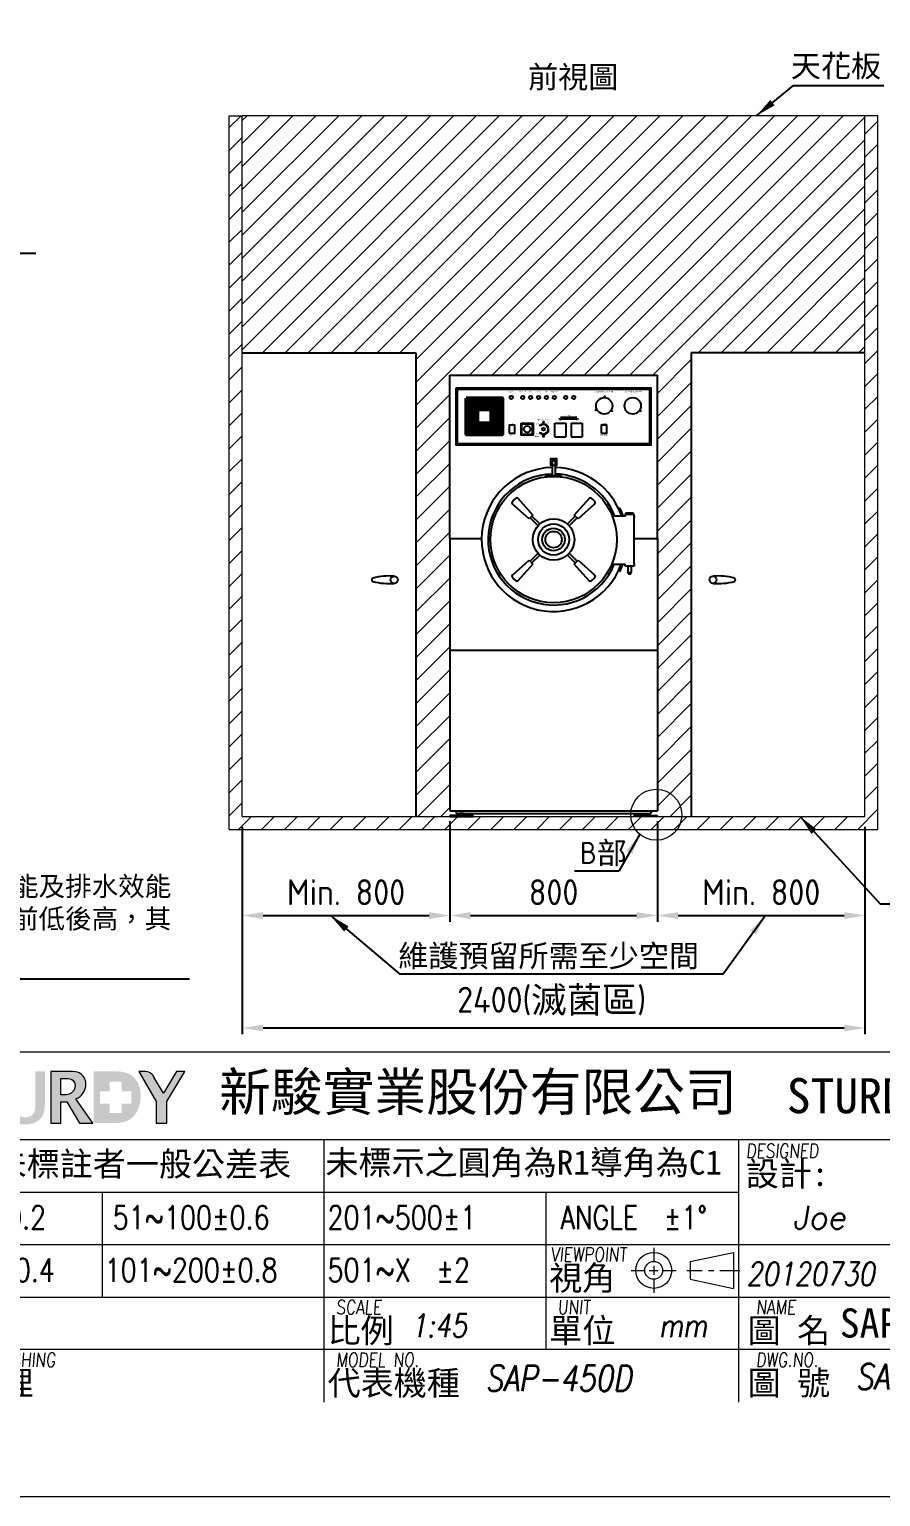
# Model space of a CAD drawing. Header units: millimetres. Extents: x -208658 to -195473, y -11038 to -1768.
# Drawn here: x -201135 to -197853, y -11038 to -5384 of the extents above; entities that cross this region are included whole.
import ezdxf

# ---------------------------------------------------------------- set-up
doc = ezdxf.new("R2010")
doc.units = ezdxf.units.MM
doc.header["$MEASUREMENT"] = 0
doc.linetypes.add('HIDDEN', pattern=[9.525, 6.35, -3.175])
doc.layers.get('0').update_dxf_attribs({"lineweight": 25})
for name, color, linetype, lineweight in [('D', 3, 'Continuous', 13), ('F', 7, 'Continuous', 15), ('H', 2, 'HIDDEN', 15), ('S', 4, 'Continuous', 15), ('T', 4, 'Continuous', 15)]:
    doc.layers.add(name, color=color, linetype=linetype, lineweight=lineweight)
doc.styles.get("Standard").update_dxf_attribs({"font": 'KAIU.TTF'})
doc.styles.add('STU25', font='isocp2.shx')
doc.styles.add('Text', font='romans.shx', dxfattribs={"width": 0.8, "oblique": 10})
doc.dimstyles.new('STU25', dxfattribs={"dimscale": 40, "dimtxt": 2.5, "dimasz": 2, "dimexe": 0.6, "dimexo": 1, "dimgap": 1, "dimtad": 1, "dimdsep": 46, "dimtxsty": 'STU25', "dimcen": 2, "dimazin": 2, "dimtfac": 1, "dimtmove": 0, "dimatfit": 3, "dimfxl": 0, "dimtolj": 1, "dimtzin": 0, "dimarcsym": 0})
doc.dimstyles.new('STU25$7', dxfattribs={"dimscale": 40, "dimtxt": 2.5, "dimasz": 2, "dimexe": 1.25, "dimexo": 0.625, "dimgap": 1, "dimtad": 0, "dimdec": 4, "dimdsep": 46, "dimtxsty": 'STU25', "dimcen": 2.5, "dimazin": 2, "dimtfac": 1, "dimtdec": 4, "dimtmove": 0, "dimatfit": 3, "dimfxl": 0, "dimtolj": 1, "dimtzin": 0, "dimarcsym": 0})

# ---------------------------------------------------------------- blocks, each defined once
blk = doc.blocks.new('*D7')
at = {"layer": 'D', "color": 0, "lineweight": -2}
for p, q in [((-198714.1, -8435.8), (-198714.1, -8823)), ((-197914.1, -8456.8), (-197914.1, -8823)), ((-198634.1, -8799), (-197994.1, -8799))]:
    blk.add_line(p, q, dxfattribs=at)
at = {"layer": 'D', "color": 0}
for points in [[(-198634.1, -8785.6), (-198634.1, -8812.3), (-198714.1, -8799)], [(-197994.1, -8812.3), (-197994.1, -8785.6), (-197914.1, -8799)]]:
    blk.add_solid(points, dxfattribs=at)
at = {"layer": 'Defpoints', "color": 0}
for p in [(-198714.1, -8395.8), (-197914.1, -8416.8), (-197914.1, -8799)]:
    blk.add_point(p, dxfattribs=at)
at = {"layer": 'D', "color": 0, "insert": (-198314.1, -8709), "char_height": 100, "attachment_point": 5, "style": 'STU25'}
blk.add_mtext('\\A1;Min. 800', dxfattribs=at)
blk = doc.blocks.new('*D5')
at = {"layer": 'D', "color": 0, "lineweight": -2}
for p, q in [((-200314.1, -8456.8), (-200314.1, -9256.1)), ((-197914.1, -8456.8), (-197914.1, -9256.1)), ((-200234.1, -9232.1), (-197994.1, -9232.1))]:
    blk.add_line(p, q, dxfattribs=at)
at = {"layer": 'D', "color": 0}
for points in [[(-200234.1, -9218.7), (-200234.1, -9245.4), (-200314.1, -9232.1)], [(-197994.1, -9245.4), (-197994.1, -9218.7), (-197914.1, -9232.1)]]:
    blk.add_solid(points, dxfattribs=at)
at = {"layer": 'Defpoints', "color": 0}
for p in [(-200314.1, -8416.8), (-197914.1, -8416.8), (-197914.1, -9232.1)]:
    blk.add_point(p, dxfattribs=at)
at = {"layer": 'D', "color": 0, "insert": (-199121.7, -9129.1), "char_height": 100, "attachment_point": 5, "style": 'STU25'}
blk.add_mtext('\\A1;2400({\\f標楷體|b0|i0|c136|p65;滅菌區})', dxfattribs=at)
blk = doc.blocks.new('*D6')
at = {"layer": 'D', "color": 0, "lineweight": -2}
for p, q in [((-200314.1, -8456.8), (-200314.1, -8823)), ((-199514.1, -8435.8), (-199514.1, -8823)), ((-200234.1, -8799), (-199594.1, -8799))]:
    blk.add_line(p, q, dxfattribs=at)
at = {"layer": 'D', "color": 0}
for points in [[(-200234.1, -8785.6), (-200234.1, -8812.3), (-200314.1, -8799)], [(-199594.1, -8812.3), (-199594.1, -8785.6), (-199514.1, -8799)]]:
    blk.add_solid(points, dxfattribs=at)
at = {"layer": 'Defpoints', "color": 0}
for p in [(-200314.1, -8416.8), (-199514.1, -8395.8), (-199514.1, -8799)]:
    blk.add_point(p, dxfattribs=at)
at = {"layer": 'D', "color": 0, "insert": (-199914.1, -8709), "char_height": 100, "attachment_point": 5, "style": 'STU25'}
blk.add_mtext('\\A1;Min. 800', dxfattribs=at)
blk = doc.blocks.new('*D19')
at = {"layer": 'D', "color": 0, "lineweight": -2}
for p, q in [((-199514.1, -8435.8), (-199514.1, -8823)), ((-198714.1, -8435.8), (-198714.1, -8823)), ((-199434.1, -8799), (-198794.1, -8799))]:
    blk.add_line(p, q, dxfattribs=at)
at = {"layer": 'D', "color": 0}
for points in [[(-199434.1, -8785.6), (-199434.1, -8812.3), (-199514.1, -8799)], [(-198794.1, -8812.3), (-198794.1, -8785.6), (-198714.1, -8799)]]:
    blk.add_solid(points, dxfattribs=at)
at = {"layer": 'Defpoints', "color": 0}
for p in [(-199514.1, -8395.8), (-198714.1, -8395.8), (-198714.1, -8799)]:
    blk.add_point(p, dxfattribs=at)
at = {"layer": 'D', "color": 0, "insert": (-199114.1, -8709), "char_height": 100, "attachment_point": 5, "style": 'STU25'}
blk.add_mtext('\\A1;800', dxfattribs=at)
blk = doc.blocks.new('新駿LOGO')
at = {"layer": 'F'}
h = blk.add_hatch(color=256, dxfattribs=at)
edge = h.paths.add_edge_path()
edge.add_spline(control_points=[(-529.05, -442.14), (-529.05, -442.31), (-529.02, -442.45), (-528.95, -442.56), (-528.89, -442.68), (-528.8, -442.78), (-528.69, -442.85), (-528.57, -442.93), (-528.44, -442.98), (-528.29, -443.01), (-528.15, -443.05), (-527.99, -443.07), (-527.81, -443.07), (-527.62, -443.07), (-527.47, -443.05), (-527.33, -443.01), (-527.2, -442.97), (-527.09, -442.92), (-527.01, -442.86), (-526.93, -442.8), (-526.87, -442.73), (-526.83, -442.65), (-526.8, -442.57), (-526.78, -442.49), (-526.78, -442.41), (-526.78, -442.25), (-526.82, -442.13), (-526.91, -442.05), (-526.99, -441.97), (-527.08, -441.91), (-527.18, -441.88), (-527.36, -441.83), (-527.56, -441.77), (-527.79, -441.72), (-528.02, -441.67), (-528.3, -441.61), (-528.64, -441.53), (-528.85, -441.48), (-529.02, -441.41), (-529.16, -441.34), (-529.3, -441.26), (-529.41, -441.17), (-529.5, -441.07), (-529.58, -440.98), (-529.64, -440.87), (-529.67, -440.77), (-529.7, -440.66), (-529.72, -440.55), (-529.72, -440.43), (-529.72, -440.22), (-529.67, -440.03), (-529.57, -439.87), (-529.46, -439.71), (-529.33, -439.58), (-529.16, -439.47), (-528.99, -439.37), (-528.85, -439.31), (-528.64, -439.26), (-528.43, -439.21), (-528.13, -439.2), (-527.91, -439.2), (-527.66, -439.2), (-526.73, -439.2), (-526.73, -439.2), (-526.73, -439.2), (-526.73, -439.81), (-526.73, -439.81), (-526.73, -439.81), (-528.14, -439.8), (-528.28, -439.83), (-528.39, -439.85), (-528.48, -439.86), (-528.56, -439.9), (-528.65, -439.94), (-528.72, -440), (-528.78, -440.07), (-528.84, -440.14), (-528.87, -440.23), (-528.87, -440.34), (-528.87, -440.5), (-528.81, -440.62), (-528.7, -440.7), (-528.6, -440.79), (-528.46, -440.85), (-528.28, -440.9), (-528.27, -440.9), (-528.19, -440.92), (-528.07, -440.95), (-527.94, -440.98), (-527.8, -441.01), (-527.65, -441.05), (-527.49, -441.09), (-527.34, -441.12), (-527.19, -441.16), (-527.04, -441.19), (-526.94, -441.21), (-526.87, -441.23), (-526.71, -441.27), (-526.58, -441.34), (-526.46, -441.41), (-526.34, -441.49), (-526.24, -441.58), (-526.16, -441.67), (-526.08, -441.77), (-526.02, -441.88), (-525.98, -441.99), (-525.94, -442.1), (-525.92, -442.22), (-525.92, -442.33), (-525.92, -442.57), (-525.98, -442.78), (-526.09, -442.95), (-526.2, -443.12), (-526.35, -443.26), (-526.53, -443.37), (-526.71, -443.48), (-526.92, -443.55), (-527.15, -443.61), (-527.39, -443.66), (-527.62, -443.68), (-527.87, -443.68), (-528.14, -443.68), (-528.41, -443.65), (-528.65, -443.59), (-528.9, -443.53), (-529.11, -443.44), (-529.3, -443.31), (-529.48, -443.19), (-529.63, -443.03), (-529.74, -442.83), (-529.84, -442.64), (-529.9, -442.41), (-529.91, -442.14), (-529.91, -442.14), (-529.05, -442.14), (-529.05, -442.14)], knot_values=[0, 0, 0, 0, 1, 1, 1, 2, 2, 2, 3, 3, 3, 4, 4, 4, 5, 5, 5, 6, 6, 6, 7, 7, 7, 8, 8, 8, 9, 9, 9, 10, 10, 10, 11, 11, 11, 12, 12, 12, 13, 13, 13, 14, 14, 14, 15, 15, 15, 16, 16, 16, 17, 17, 17, 18, 18, 18, 19, 19, 19, 20, 20, 20, 21, 21, 21, 22, 22, 22, 23, 23, 23, 24, 24, 24, 25, 25, 25, 26, 26, 26, 27, 27, 27, 28, 28, 28, 29, 29, 29, 30, 30, 30, 31, 31, 31, 32, 32, 32, 33, 33, 33, 34, 34, 34, 35, 35, 35, 36, 36, 36, 37, 37, 37, 38, 38, 38, 39, 39, 39, 40, 40, 40, 41, 41, 41, 42, 42, 42, 43, 43, 43, 44, 44, 44, 45, 45, 45, 45], degree=3, periodic=0)
edge = h.paths.add_edge_path()
edge.add_spline(control_points=[(-522.53, -440.14), (-522.54, -440.04), (-522.57, -439.94), (-522.63, -439.9), (-522.77, -439.79), (-522.9, -439.81), (-522.9, -439.81), (-522.9, -439.81), (-523.02, -439.81), (-523.02, -439.81), (-523.02, -439.81), (-524.14, -439.81), (-524.14, -439.81), (-524.14, -439.81), (-524.14, -443.62), (-524.14, -443.62), (-524.14, -443.62), (-525.06, -443.62), (-525.06, -443.62), (-525.06, -443.62), (-525.06, -439.81), (-525.06, -439.81), (-525.06, -439.81), (-526.47, -439.81), (-526.47, -439.81), (-526.47, -439.81), (-526.47, -439.2), (-526.47, -439.2), (-526.47, -439.2), (-522.39, -439.2), (-522.39, -439.2)], knot_values=[5.578051, 5.578051, 5.578051, 5.578051, 6, 6, 6, 7, 7, 7, 8, 8, 8, 9, 9, 9, 10, 10, 10, 11, 11, 11, 12, 12, 12, 13, 13, 13, 14, 14, 14, 15, 15, 15, 15], degree=3, periodic=0)
edge.add_spline(control_points=[(-522.4, -439.2), (-522.31, -439.2), (-522.22, -439.2), (-522.22, -439.2), (-522.22, -439.2), (-521.96, -439.19), (-521.76, -439.41), (-521.58, -439.61), (-521.61, -439.85), (-521.61, -439.85), (-521.61, -439.85), (-521.61, -441.92), (-521.61, -441.92), (-521.61, -442.41), (-521.52, -442.73), (-521.36, -442.89), (-521.19, -443.05), (-520.97, -443.13), (-520.71, -443.13), (-520.45, -443.13), (-520.24, -443.05), (-520.09, -442.89), (-519.93, -442.74), (-519.86, -442.43), (-519.86, -441.98), (-519.86, -441.98), (-519.86, -439.2), (-519.86, -439.2), (-519.86, -439.2), (-519.05, -439.2), (-519.05, -439.2), (-519.05, -439.2), (-519.05, -441.92), (-519.05, -441.92), (-519.05, -442.43), (-519.12, -442.8), (-519.25, -443.02), (-519.38, -443.24), (-519.56, -443.42), (-519.8, -443.54), (-520.05, -443.67), (-520.35, -443.74), (-520.73, -443.74), (-521.09, -443.74), (-521.41, -443.68), (-521.67, -443.56), (-521.93, -443.44), (-522.14, -443.26), (-522.3, -443.03), (-522.45, -442.8), (-522.53, -442.42), (-522.53, -441.91), (-522.53, -441.91), (-522.53, -440.92), (-522.53, -440.14)], knot_values=[0.44538, 0.44538, 0.44538, 0.44538, 1, 1, 1, 2, 2, 2, 3, 3, 3, 4, 4, 4, 5, 5, 5, 6, 6, 6, 7, 7, 7, 8, 8, 8, 9, 9, 9, 10, 10, 10, 11, 11, 11, 12, 12, 12, 13, 13, 13, 14, 14, 14, 15, 15, 15, 16, 16, 16, 17, 17, 17, 17.603917, 17.603917, 17.603917, 17.603917], degree=3, periodic=0)
h = blk.add_hatch(color=256, dxfattribs=at)
edge = h.paths.add_edge_path()
edge.add_spline(control_points=[(-526.47, -439.2), (-526.47, -439.2), (-526.47, -439.81), (-526.47, -439.81)], knot_values=[-14, -14, -14, -14, -13, -13, -13, -13], degree=3, periodic=0)
edge.add_spline(control_points=[(-526.47, -439.81), (-526.47, -439.81), (-525.06, -439.81), (-525.06, -439.81)], knot_values=[-13, -13, -13, -13, -12, -12, -12, -12], degree=3, periodic=0)
edge.add_spline(control_points=[(-525.06, -439.81), (-525.06, -439.81), (-525.06, -443.62), (-525.06, -443.62)], knot_values=[-12, -12, -12, -12, -11, -11, -11, -11], degree=3, periodic=0)
edge.add_spline(control_points=[(-525.06, -443.62), (-525.06, -443.62), (-524.14, -443.62), (-524.14, -443.62)], knot_values=[-11, -11, -11, -11, -10, -10, -10, -10], degree=3, periodic=0)
edge.add_spline(control_points=[(-524.14, -443.62), (-524.14, -443.62), (-524.14, -439.81), (-524.14, -439.81)], knot_values=[-10, -10, -10, -10, -9, -9, -9, -9], degree=3, periodic=0)
edge.add_spline(control_points=[(-524.14, -439.81), (-524.14, -439.81), (-523.02, -439.81), (-523.02, -439.81)], knot_values=[-9, -9, -9, -9, -8, -8, -8, -8], degree=3, periodic=0)
edge.add_spline(control_points=[(-523.02, -439.81), (-523.02, -439.81), (-522.9, -439.81), (-522.9, -439.81)], knot_values=[-8, -8, -8, -8, -7, -7, -7, -7], degree=3, periodic=0)
edge.add_spline(control_points=[(-522.9, -439.81), (-522.9, -439.81), (-522.77, -439.79), (-522.63, -439.9)], knot_values=[-7, -7, -7, -7, -6, -6, -6, -6], degree=3, periodic=0)
edge.add_spline(control_points=[(-522.63, -439.9), (-522.57, -439.94), (-522.54, -440.04), (-522.53, -440.14)], knot_values=[-6, -6, -6, -6, -5.578051, -5.578051, -5.578051, -5.578051], degree=3, periodic=0)
edge.add_spline(control_points=[(-522.53, -440.14), (-522.53, -440.92), (-522.53, -441.91), (-522.53, -441.91)], knot_values=[-17.603917, -17.603917, -17.603917, -17.603917, -17, -17, -17, -17], degree=3, periodic=0)
edge.add_spline(control_points=[(-522.53, -441.91), (-522.53, -442.42), (-522.45, -442.8), (-522.3, -443.03)], knot_values=[-17, -17, -17, -17, -16, -16, -16, -16], degree=3, periodic=0)
edge.add_spline(control_points=[(-522.3, -443.03), (-522.14, -443.26), (-521.93, -443.44), (-521.67, -443.56)], knot_values=[-16, -16, -16, -16, -15, -15, -15, -15], degree=3, periodic=0)
edge.add_spline(control_points=[(-521.67, -443.56), (-521.41, -443.68), (-521.09, -443.74), (-520.73, -443.74)], knot_values=[-15, -15, -15, -15, -14, -14, -14, -14], degree=3, periodic=0)
edge.add_spline(control_points=[(-520.73, -443.74), (-520.35, -443.74), (-520.05, -443.67), (-519.8, -443.54)], knot_values=[-14, -14, -14, -14, -13, -13, -13, -13], degree=3, periodic=0)
edge.add_spline(control_points=[(-519.8, -443.54), (-519.56, -443.42), (-519.38, -443.24), (-519.25, -443.02)], knot_values=[-13, -13, -13, -13, -12, -12, -12, -12], degree=3, periodic=0)
edge.add_spline(control_points=[(-519.25, -443.02), (-519.12, -442.8), (-519.05, -442.43), (-519.05, -441.92)], knot_values=[-12, -12, -12, -12, -11, -11, -11, -11], degree=3, periodic=0)
edge.add_spline(control_points=[(-519.05, -441.92), (-519.05, -441.92), (-519.05, -439.2), (-519.05, -439.2)], knot_values=[-11, -11, -11, -11, -10, -10, -10, -10], degree=3, periodic=0)
edge.add_spline(control_points=[(-519.05, -439.2), (-519.05, -439.2), (-519.86, -439.2), (-519.86, -439.2)], knot_values=[-10, -10, -10, -10, -9, -9, -9, -9], degree=3, periodic=0)
edge.add_spline(control_points=[(-519.86, -439.2), (-519.86, -439.2), (-519.86, -441.98), (-519.86, -441.98)], knot_values=[-9, -9, -9, -9, -8, -8, -8, -8], degree=3, periodic=0)
edge.add_spline(control_points=[(-519.86, -441.98), (-519.86, -442.43), (-519.93, -442.74), (-520.09, -442.89)], knot_values=[-8, -8, -8, -8, -7, -7, -7, -7], degree=3, periodic=0)
edge.add_spline(control_points=[(-520.09, -442.89), (-520.24, -443.05), (-520.45, -443.13), (-520.71, -443.13)], knot_values=[-7, -7, -7, -7, -6, -6, -6, -6], degree=3, periodic=0)
edge.add_spline(control_points=[(-520.71, -443.13), (-520.97, -443.13), (-521.19, -443.05), (-521.36, -442.89)], knot_values=[-6, -6, -6, -6, -5, -5, -5, -5], degree=3, periodic=0)
edge.add_spline(control_points=[(-521.36, -442.89), (-521.52, -442.73), (-521.61, -442.41), (-521.61, -441.92)], knot_values=[-5, -5, -5, -5, -4, -4, -4, -4], degree=3, periodic=0)
edge.add_spline(control_points=[(-521.61, -441.92), (-521.61, -441.92), (-521.61, -439.85), (-521.61, -439.85)], knot_values=[-4, -4, -4, -4, -3, -3, -3, -3], degree=3, periodic=0)
edge.add_spline(control_points=[(-521.61, -439.85), (-521.61, -439.85), (-521.61, -439.85), (-521.61, -439.85)], knot_values=[-3, -3, -3, -3, -2.999949, -2.999949, -2.999949, -2.999949], degree=3, periodic=0)
edge.add_spline(control_points=[(-521.61, -439.85), (-521.61, -439.85), (-521.58, -439.61), (-521.76, -439.41)], knot_values=[-2.999949, -2.999949, -2.999949, -2.999949, -2, -2, -2, -2], degree=3, periodic=0)
edge.add_spline(control_points=[(-521.76, -439.41), (-521.96, -439.19), (-522.22, -439.2), (-522.22, -439.2)], knot_values=[-2, -2, -2, -2, -1, -1, -1, -1], degree=3, periodic=0)
edge.add_spline(control_points=[(-522.22, -439.2), (-522.22, -439.2), (-526.47, -439.2), (-526.47, -439.2)], knot_values=[-15, -15, -15, -15, -14, -14, -14, -14], degree=3, periodic=0)
h = blk.add_hatch(color=256, dxfattribs=at)
edge = h.paths.add_edge_path()
edge.add_spline(control_points=[(-518.54, -443.62), (-518.54, -443.62), (-518.54, -439.2), (-518.54, -439.2), (-518.54, -439.2), (-516.88, -439.2), (-516.88, -439.2), (-516.55, -439.2), (-516.29, -439.25), (-516.11, -439.33), (-515.93, -439.41), (-515.79, -439.54), (-515.69, -439.72), (-515.59, -439.89), (-515.54, -440.08), (-515.54, -440.3), (-515.54, -440.56), (-515.61, -440.8), (-515.76, -441.03), (-515.91, -441.26), (-516.12, -441.44), (-516.39, -441.56), (-516.39, -441.56), (-514.95, -443.62), (-514.95, -443.62), (-514.95, -443.62), (-516.07, -443.62), (-516.07, -443.62), (-516.07, -443.62), (-517.17, -441.81), (-517.17, -441.81), (-517.17, -441.81), (-517.67, -441.81), (-517.67, -441.81), (-517.67, -441.81), (-517.67, -443.62), (-517.67, -443.62), (-517.67, -443.62), (-518.54, -443.62), (-518.54, -443.62)], knot_values=[0, 0, 0, 0, 1, 1, 1, 2, 2, 2, 3, 3, 3, 4, 4, 4, 5, 5, 5, 6, 6, 6, 7, 7, 7, 8, 8, 8, 9, 9, 9, 10, 10, 10, 11, 11, 11, 12, 12, 12, 13, 13, 13, 13], degree=3, periodic=1)
edge = h.paths.add_edge_path(flags=16)
edge.add_spline(control_points=[(-517.67, -441.21), (-517.67, -441.21), (-517.46, -441.21), (-517.46, -441.21), (-517.08, -441.21), (-516.82, -441.13), (-516.68, -440.96), (-516.53, -440.8), (-516.46, -440.61), (-516.46, -440.4), (-516.46, -440.22), (-516.52, -440.08), (-516.63, -439.97), (-516.75, -439.86), (-516.99, -439.81), (-517.35, -439.81), (-517.35, -439.81), (-517.67, -439.81), (-517.67, -439.81), (-517.67, -439.81), (-517.67, -441.21), (-517.67, -441.21)], knot_values=[0, 0, 0, 0, 1, 1, 1, 2, 2, 2, 3, 3, 3, 4, 4, 4, 5, 5, 5, 6, 6, 6, 7, 7, 7, 7], degree=3, periodic=1)
h = blk.add_hatch(color=256, dxfattribs=at)
edge = h.paths.add_edge_path()
edge.add_spline(control_points=[(-514.87, -443.62), (-514.87, -443.62), (-513.05, -443.62), (-513.05, -443.62)], knot_values=[-9, -9, -9, -9, -8, -8, -8, -8], degree=3, periodic=0)
edge.add_spline(control_points=[(-513.05, -443.62), (-512.51, -443.62), (-512.09, -443.52), (-511.79, -443.32)], knot_values=[-8, -8, -8, -8, -7, -7, -7, -7], degree=3, periodic=0)
edge.add_spline(control_points=[(-511.79, -443.32), (-511.48, -443.12), (-511.25, -442.85), (-511.09, -442.5)], knot_values=[-7, -7, -7, -7, -6, -6, -6, -6], degree=3, periodic=0)
edge.add_spline(control_points=[(-511.09, -442.5), (-510.93, -442.15), (-510.85, -441.76), (-510.85, -441.32)], knot_values=[-6, -6, -6, -6, -5, -5, -5, -5], degree=3, periodic=0)
edge.add_spline(control_points=[(-510.85, -441.32), (-510.85, -440.87), (-510.93, -440.49), (-511.1, -440.17)], knot_values=[-5, -5, -5, -5, -4, -4, -4, -4], degree=3, periodic=0)
edge.add_spline(control_points=[(-511.1, -440.17), (-511.27, -439.85), (-511.49, -439.61), (-511.78, -439.45)], knot_values=[-4, -4, -4, -4, -3, -3, -3, -3], degree=3, periodic=0)
edge.add_spline(control_points=[(-511.78, -439.45), (-512.06, -439.29), (-512.46, -439.2), (-512.97, -439.2)], knot_values=[-3, -3, -3, -3, -2, -2, -2, -2], degree=3, periodic=0)
edge.add_spline(control_points=[(-512.97, -439.2), (-512.97, -439.2), (-514.87, -439.2), (-514.87, -439.2)], knot_values=[-2, -2, -2, -2, -1, -1, -1, -1], degree=3, periodic=0)
edge.add_spline(control_points=[(-514.87, -439.2), (-514.87, -439.2), (-514.87, -443.62), (-514.87, -443.62)], knot_values=[-1, -1, -1, -1, 0, 0, 0, 0], degree=3, periodic=0)
h.paths.add_polyline_path([(-514.34, -441.95), (-514.34, -440.92), (-513.51, -440.92), (-513.51, -440.07), (-512.48, -440.07), (-512.48, -440.92), (-511.64, -440.92), (-511.64, -441.95), (-512.48, -441.95), (-512.48, -442.77), (-513.51, -442.77), (-513.51, -441.95)], flags=16)
h = blk.add_hatch(color=256, dxfattribs=at)
edge = h.paths.add_edge_path()
edge.add_spline(control_points=[(-509.51, -443.62), (-509.51, -443.62), (-509.51, -441.77), (-509.51, -441.77), (-509.51, -441.77), (-511, -439.2), (-511, -439.2), (-511, -439.2), (-510.64, -439.2), (-510.64, -439.2), (-510.64, -439.2), (-510.3, -439.19), (-510.04, -439.32), (-509.79, -439.45), (-509.71, -439.68), (-509.71, -439.68), (-509.71, -439.68), (-508.9, -441.07), (-508.9, -441.07), (-508.9, -441.07), (-507.78, -439.2), (-507.78, -439.2), (-507.78, -439.2), (-507.05, -439.2), (-507.05, -439.2), (-507.05, -439.2), (-508.59, -441.77), (-508.59, -441.77), (-508.59, -441.77), (-508.59, -443.62), (-508.59, -443.62), (-508.59, -443.62), (-509.51, -443.62), (-509.51, -443.62)], knot_values=[0, 0, 0, 0, 1, 1, 1, 2, 2, 2, 3, 3, 3, 4, 4, 4, 5, 5, 5, 6, 6, 6, 7, 7, 7, 8, 8, 8, 9, 9, 9, 10, 10, 10, 11, 11, 11, 11], degree=3, periodic=1)
at = {"layer": 'F', "lineweight": 0}
for points, knots in [([(-518.54, -443.62), (-518.54, -443.62), (-518.54, -439.2), (-518.54, -439.2), (-518.54, -439.2), (-516.88, -439.2), (-516.88, -439.2), (-516.55, -439.2), (-516.29, -439.25), (-516.11, -439.33), (-515.93, -439.41), (-515.79, -439.54), (-515.69, -439.72), (-515.59, -439.89), (-515.54, -440.08), (-515.54, -440.3), (-515.54, -440.56), (-515.61, -440.8), (-515.76, -441.03), (-515.91, -441.26), (-516.12, -441.44), (-516.39, -441.56), (-516.39, -441.56), (-514.95, -443.62), (-514.95, -443.62), (-514.95, -443.62), (-516.07, -443.62), (-516.07, -443.62), (-516.07, -443.62), (-517.17, -441.81), (-517.17, -441.81), (-517.17, -441.81), (-517.67, -441.81), (-517.67, -441.81), (-517.67, -441.81), (-517.67, -443.62), (-517.67, -443.62), (-517.67, -443.62), (-518.54, -443.62), (-518.54, -443.62)], [0, 0, 0, 0, 1, 1, 1, 2, 2, 2, 3, 3, 3, 4, 4, 4, 5, 5, 5, 6, 6, 6, 7, 7, 7, 8, 8, 8, 9, 9, 9, 10, 10, 10, 11, 11, 11, 12, 12, 12, 13, 13, 13, 13]), ([(-517.67, -441.21), (-517.67, -441.21), (-517.46, -441.21), (-517.46, -441.21), (-517.08, -441.21), (-516.82, -441.13), (-516.68, -440.96), (-516.53, -440.8), (-516.46, -440.61), (-516.46, -440.4), (-516.46, -440.22), (-516.52, -440.08), (-516.63, -439.97), (-516.75, -439.86), (-516.99, -439.81), (-517.35, -439.81), (-517.35, -439.81), (-517.67, -439.81), (-517.67, -439.81), (-517.67, -439.81), (-517.67, -441.21), (-517.67, -441.21)], [0, 0, 0, 0, 1, 1, 1, 2, 2, 2, 3, 3, 3, 4, 4, 4, 5, 5, 5, 6, 6, 6, 7, 7, 7, 7]), ([(-509.51, -443.62), (-509.51, -443.62), (-509.51, -441.77), (-509.51, -441.77), (-509.51, -441.77), (-511, -439.2), (-511, -439.2), (-511, -439.2), (-510.64, -439.2), (-510.64, -439.2), (-510.64, -439.2), (-510.3, -439.19), (-510.04, -439.32), (-509.79, -439.45), (-509.71, -439.68), (-509.71, -439.68), (-509.71, -439.68), (-508.9, -441.07), (-508.9, -441.07), (-508.9, -441.07), (-507.78, -439.2), (-507.78, -439.2), (-507.78, -439.2), (-507.05, -439.2), (-507.05, -439.2), (-507.05, -439.2), (-508.59, -441.77), (-508.59, -441.77), (-508.59, -441.77), (-508.59, -443.62), (-508.59, -443.62), (-508.59, -443.62), (-509.51, -443.62), (-509.51, -443.62)], [0, 0, 0, 0, 1, 1, 1, 2, 2, 2, 3, 3, 3, 4, 4, 4, 5, 5, 5, 6, 6, 6, 7, 7, 7, 8, 8, 8, 9, 9, 9, 10, 10, 10, 11, 11, 11, 11])]:
    blk.add_open_spline(points, degree=3, knots=knots, dxfattribs=at)
at = {"attachment_point": 1, "style": 'STU25'}
for s, insert, char_height in [('{\\f標楷體|b0|i0|c136|p65;新駿實業股份有限公司}', (-504.12, -439.33), 3.25), ('{\\f標楷體|b0|i0|c136|p65;STURDY\\H0.9667x; \\H1.034x;INDUSTRIAL CO.,LTD.}', (-455.51, -439.78), 3)]:
    blk.add_mtext(s, dxfattribs=dict(at, insert=insert, char_height=char_height))
blk = doc.blocks.new('H421')
at = {"layer": 'F', "color": 7}
for p, q in [((155.91, 38.09), (286.91, 38.09)), ((211.36, 38.09), (286.91, 38.09)), ((155.91, 30.59), (286.91, 30.59)), ((192.41, 30.59), (192.41, 17.09)), ((155.91, 26.09), (227.91, 26.09)), ((173.41, 26.09), (173.41, 17.09)), ((211.41, 26.09), (211.41, 17.09)), ((155.91, 21.59), (286.91, 21.59)), ((214.91, 21.59), (286.91, 21.59)), ((227.91, 21.59), (286.91, 21.59)), ((155.91, 17.09), (286.91, 17.09)), ((211.41, 17.09), (211.41, 12.59)), ((227.91, 17.09), (227.91, 8.09)), ((286.91, 12.59), (155.91, 12.59))]:
    blk.add_line(p, q, dxfattribs=at)
at = {"layer": 'F'}
for p, q in [((227.91, 30.59), (227.91, 17.09)), ((192.41, 17.09), (192.41, 8.09))]:
    blk.add_line(p, q, dxfattribs=at)
at = {"layer": 'F', "color": 0}
for p, q in [((220.66, 21.32), (220.66, 20.14)), ((223.77, 20.14), (227.5, 20.92)), ((223.77, 20.14), (223.77, 18.62)), ((227.5, 20.92), (227.5, 17.84)), ((218.72, 19.38), (219.89, 19.38)), ((220.27, 19.38), (221.04, 19.38)), ((220.66, 19.77), (220.66, 19)), ((221.42, 19.38), (222.57, 19.38)), ((223.49, 19.38), (224.81, 19.38)), ((225.34, 19.38), (225.81, 19.38)), ((226.31, 19.38), (228.03, 19.38)), ((220.66, 18.62), (220.66, 17.45)), ((223.77, 18.62), (227.5, 17.84))]:
    blk.add_line(p, q, dxfattribs=at)
for radius in [1.54, 0.762]:
    blk.add_circle((220.66, 19.38), radius, dxfattribs=at)
blk.add_blockref('新駿LOGO', (687.56, 475.62))
at = {"layer": 'F', "color": 1, "lineweight": 15, "style": 'Text', "oblique": 5, "width": 0.8}
for s, p in [('DESIGNED', (228.57, 29.01)), ('VIEWPOINT', (211.83, 20.13)), ('SCALE', (193.44, 15.63)), ('UNIT', (212.42, 15.63)), ('NAME', (229.41, 15.63)), ('SURFACE FINISHING', (156.92, 11.13)), ('MODEL NO.', (193.44, 11.13)), ('DWG.NO.', (229.41, 11.13))]:
    blk.add_text(s, height=1.2, dxfattribs=at).set_placement(p)
at = {"layer": 'F', "lineweight": -3}
for s, height, p in [('未標註者一般公差表', 2.076, (164.12, 27.45)), ('未標示之圓角為R1導角為C1', 2.0757, (192.54, 27.58)), ('設計:', 2.076, (228.54, 26.61)), ('視角', 2.076, (211.71, 17.69)), ('比例', 2.076, (192.73, 13.19)), ('單位', 2.076, (211.71, 13.19)), ('圖 名', 2.076, (228.7, 13.19)), ('表面處理', 2.076, (156.21, 8.69)), ('代表機種', 2.076, (192.73, 8.69)), ('圖 號', 2.076, (228.7, 8.69))]:
    blk.add_text(s, height=height, dxfattribs=at).set_placement(p)
at = {"layer": 'F', "lineweight": 20, "style": 'Text', "width": 0.8}
for s, p in [('0~10 ±0.2', (156.82, 22.91)), ('51~100±0.6', (174.32, 22.91)), ('201~500±1', (192.72, 22.91)), ('ANGLE  ±1%%D', (212.68, 22.91)), ('11~50 ±0.4', (156.2, 18.41)), ('101~200±0.8', (173.63, 18.41)), ('501~X  ±2', (192.72, 18.41))]:
    blk.add_text(s, height=2, dxfattribs=at).set_placement(p)

msp = doc.modelspace()

# ---------------------------------------------------------------- hatches: boundary and pattern name
h = msp.add_hatch(color=256)
h.paths.add_polyline_path([(-199489.107, -6765.762), (-199489.107, -6985.762), (-198739.107, -6985.762), (-198739.107, -6765.762)])
h.paths.add_polyline_path([(-199484.107, -6770.762), (-199484.107, -6980.762), (-198744.107, -6980.762), (-198744.107, -6770.762)], flags=16)
h = msp.add_hatch(color=2)
h.paths.add_polyline_path([(-199193.107, -6901.512), (-199239.107, -6901.512), (-199239.107, -6947.512), (-199193.107, -6947.512)])
h.paths.add_polyline_path([(-199196.107, -6904.512), (-199196.107, -6944.512), (-199236.107, -6944.512), (-199236.107, -6904.512)], flags=16)
h = msp.add_hatch(color=256)
h.paths.add_polyline_path([(-199166.524, -6909.931), (-199167.94, -6908.515, 0.01136804), (-199168.663, -6909.206), (-199165.835, -6912.034, -0.39222709), (-199141.377, -6911.109), (-199141.162, -6908.721, 0.03083087), (-199143.225, -6907.374), (-199142.324, -6905.586, 0.01136804), (-199143.207, -6905.116), (-199144.107, -6906.902, 0.30992327)])
h.paths.add_polyline_path([(-199144.01, -6940.295), (-199144.225, -6942.682, 0.55981906), (-199141.162, -6908.721), (-199141.377, -6911.109, -0.51491666)])
h.paths.add_polyline_path([(-199144.225, -6942.682), (-199144.01, -6940.295, -0.34118458), (-199165.835, -6937.49), (-199168.663, -6940.319, 0.01136804), (-199167.94, -6941.01), (-199166.524, -6939.594, 0.30810322)])
at = {"linetype": 'Continuous'}
for points in [[(-199482.395, -8413.762), (-199479.499, -8410.866), (-199479.499, -8413.762)], [(-199458.714, -8413.762), (-199455.818, -8413.762), (-199458.714, -8410.866)], [(-198769.499, -8413.762), (-198772.395, -8413.762), (-198769.499, -8410.866)], [(-198745.818, -8413.762), (-198748.714, -8410.866), (-198748.714, -8413.762)]]:
    msp.add_hatch(color=256, dxfattribs=at).paths.add_polyline_path(points)
at = {"layer": 'D'}
h = msp.add_hatch(dxfattribs=at)
h.set_pattern_fill('ANSI31', color=256, scale=500, style=0)
h.set_pattern_definition([(45, (14884.894, 11916.01), (-44.194174, 44.194174), [])])
h.paths.add_polyline_path([(-198714.107, -6715.762), (-198714.107, -7345.762), (-198714.107, -7775.762), (-198714.107, -8395.762), (-198739.107, -8395.762), (-198739.107, -8405.762), (-198748.714, -8405.762), (-198748.714, -8413.762), (-198714.607, -8413.762), (-198714.607, -8416.762), (-198583.322, -8416.762), (-198583.322, -6629.827), (-197914.107, -6629.827), (-197914.107, -5716.762), (-200314.107, -5716.762), (-200314.107, -6629.827), (-199644.891, -6629.827), (-199644.891, -8416.762), (-199513.607, -8416.762), (-199513.607, -8413.762), (-199479.499, -8413.762), (-199479.499, -8405.762), (-199489.107, -8405.762), (-199489.107, -8395.762), (-199514.107, -8395.762), (-199514.107, -7775.762), (-199514.107, -7345.762), (-199514.107, -6715.762)])
at = {"layer": 'H', "ltscale": 5}
h = msp.add_hatch(dxfattribs=at)
h.set_pattern_fill('ANSI31', color=256, scale=500, style=0)
h.set_pattern_definition([(45, (17885.464, 12199.17), (-44.194174, 44.194174), [])])
h.paths.add_polyline_path([(-197864.107, -8466.762), (-197864.107, -5716.762), (-197914.107, -5716.762), (-197914.107, -8416.762), (-200314.107, -8416.762), (-200314.107, -5716.762), (-200364.107, -5716.762), (-200364.107, -8466.762)])
h.paths.add_polyline_path([(-197864.107, -5716.762), (-197914.107, -5716.762)], flags=16)
h.paths.add_polyline_path([(-200364.107, -5716.762), (-200314.107, -5716.762)], flags=16)

# ---------------------------------------------------------------- linework, layer by layer
for p, q in [((-200314.107, -6629.827), (-199644.891, -6629.827)), ((-199644.891, -6629.827), (-199644.891, -8416.762)), ((-198583.322, -6629.827), (-198583.322, -8416.762)), ((-197914.107, -6629.827), (-198583.322, -6629.827)), ((-199514.107, -6715.762), (-198714.107, -6715.762)), ((-199514.107, -7345.762), (-199514.107, -6715.762)), ((-198714.107, -7345.762), (-198714.107, -6715.762)), ((-199484.107, -6770.762), (-198744.107, -6770.762)), ((-199484.107, -6980.762), (-199484.107, -6770.762)), ((-198744.107, -6770.762), (-198744.107, -6980.762)), ((-199165.835, -6912.034), (-199168.663, -6909.206)), ((-199165.835, -6937.49), (-199168.663, -6940.319)), ((-199166.524, -6909.931), (-199167.94, -6908.515)), ((-199166.524, -6939.594), (-199167.94, -6941.01)), ((-199144.107, -6906.902), (-199143.207, -6905.116)), ((-199143.225, -6907.374), (-199142.324, -6905.586)), ((-199109.457, -6901.762), (-199066.757, -6901.762)), ((-199109.457, -6954.262), (-199109.457, -6901.762)), ((-199109.457, -6954.262), (-199066.757, -6954.262)), ((-199066.757, -6901.762), (-199066.757, -6954.262)), ((-199046.457, -6901.762), (-199003.757, -6901.762)), ((-199046.457, -6901.762), (-199046.457, -6954.262)), ((-199046.457, -6954.262), (-199003.757, -6954.262)), ((-199003.757, -6901.762), (-199003.757, -6954.262)), ((-198744.107, -6980.762), (-199484.107, -6980.762)), ((-199126.607, -7040.762), (-199126.607, -7061.762)), ((-199103.607, -7038.762), (-199124.607, -7038.762)), ((-199124.607, -7063.762), (-199120.107, -7063.762)), ((-199120.107, -7045.262), (-199120.107, -7104.262)), ((-199120.107, -7045.262), (-199108.107, -7045.262)), ((-199120.107, -7063.762), (-199108.107, -7063.762)), ((-199108.107, -7045.262), (-199108.107, -7104.262)), ((-199108.107, -7063.762), (-199103.607, -7063.762)), ((-199101.607, -7061.762), (-199101.607, -7040.762)), ((-199083.107, -7104.262), (-199145.107, -7104.262)), ((-199145.107, -7104.262), (-199145.107, -7106.262)), ((-199145.107, -7106.262), (-199083.107, -7106.262)), ((-199083.107, -7106.262), (-199083.107, -7104.262)), ((-198863.613, -7230.35), (-198858.197, -7227.768)), ((-198835.149, -7247.762), (-198834.649, -7247.262)), ((-198835.149, -7252.262), (-198835.149, -7247.762)), ((-198835.149, -7252.262), (-198834.649, -7252.762)), ((-198834.649, -7247.262), (-198807.649, -7247.262)), ((-198807.649, -7252.762), (-198834.649, -7252.762)), ((-198807.649, -7247.262), (-198807.149, -7247.762)), ((-198807.149, -7252.262), (-198807.649, -7252.762)), ((-198807.149, -7252.262), (-198807.149, -7247.762)), ((-198803.649, -7258.762), (-198803.649, -7264.762)), ((-199514.107, -7345.762), (-199514.107, -7775.762)), ((-199514.107, -7345.762), (-199391.578, -7345.762)), ((-199514.107, -7345.762), (-199391.578, -7345.762)), ((-198803.649, -7345.762), (-198714.107, -7345.762)), ((-198803.649, -7345.762), (-198714.107, -7345.762)), ((-198714.107, -7345.762), (-198714.107, -7775.762)), ((-198827.499, -7452.762), (-198827.499, -7477.262)), ((-198814.799, -7452.762), (-198814.799, -7477.262)), ((-198863.613, -7469.174), (-198858.197, -7471.756)), ((-198826.149, -7482.262), (-198827.499, -7477.262)), ((-198827.499, -7477.262), (-198814.799, -7477.262)), ((-198826.149, -7482.262), (-198816.149, -7482.262)), ((-198816.149, -7482.262), (-198814.799, -7477.262)), ((-199514.107, -7775.762), (-198714.107, -7775.762)), ((-199514.107, -7775.762), (-198714.107, -7775.762)), ((-199514.107, -7775.762), (-199514.107, -8395.762)), ((-198714.107, -7775.762), (-198714.107, -8395.762)), ((-199514.107, -8395.762), (-198714.107, -8395.762))]:
    msp.add_line(p, q)
at = {"color": 2, "lineweight": 50}
for p, q in [((-199451.107, -6804.762), (-199407.107, -6848.762)), ((-199355.107, -6848.762), (-199311.107, -6804.762)), ((-199407.107, -6900.762), (-199451.107, -6944.762)), ((-199355.107, -6900.762), (-199311.107, -6944.762))]:
    msp.add_line(p, q, dxfattribs=at)
at = {"lineweight": 50}
for p, q in [((-199088.107, -6881.762), (-199025.107, -6881.762)), ((-199088.107, -6881.762), (-199088.107, -6886.762)), ((-199057.607, -6881.762), (-199057.607, -6876.762)), ((-199025.107, -6881.762), (-199025.107, -6886.762))]:
    msp.add_line(p, q, dxfattribs=at)
at = {"linetype": 'Continuous'}
for p, q in [((-199208.573, -7270.145), (-199273.274, -7211.808)), ((-199252.061, -7190.595), (-199193.724, -7255.295)), ((-199034.489, -7255.295), (-198976.153, -7190.595)), ((-198954.939, -7211.808), (-199019.64, -7270.145)), ((-199193.724, -7255.295), (-199208.573, -7270.145)), ((-199204.508, -7266.079), (-199173.934, -7296.652)), ((-199167.217, -7289.935), (-199197.79, -7259.361)), ((-199030.423, -7259.361), (-199060.997, -7289.935)), ((-199054.279, -7296.652), (-199023.706, -7266.079)), ((-199019.64, -7270.145), (-199034.489, -7255.295)), ((-198838.649, -7260.262), (-198887.651, -7260.262)), ((-198838.649, -7252.762), (-198838.649, -7260.262)), ((-198803.649, -7252.762), (-198838.649, -7252.762)), ((-198803.649, -7260.262), (-198803.649, -7252.762)), ((-198803.649, -7445.262), (-198803.649, -7260.262)), ((-199173.934, -7402.872), (-199204.508, -7433.446)), ((-199023.706, -7433.446), (-199054.279, -7402.872)), ((-199272.89, -7487.37), (-199208.573, -7429.38)), ((-199193.724, -7444.229), (-199252.061, -7508.929)), ((-199208.573, -7429.38), (-199193.724, -7444.229)), ((-199197.79, -7440.163), (-199167.217, -7409.59)), ((-199060.997, -7409.59), (-199030.423, -7440.163)), ((-199034.489, -7444.229), (-199019.64, -7429.38)), ((-198976.499, -7508.545), (-199034.489, -7444.229)), ((-199019.64, -7429.38), (-198954.939, -7487.716)), ((-198890.116, -7445.262), (-198838.649, -7445.262)), ((-198838.649, -7452.762), (-198838.649, -7445.262)), ((-198803.649, -7452.762), (-198838.649, -7452.762)), ((-198803.649, -7445.262), (-198803.649, -7452.762)), ((-199424.607, -8413.762), (-199513.607, -8413.762)), ((-199513.607, -8413.762), (-199513.607, -8416.762)), ((-199513.607, -8416.762), (-199424.607, -8416.762)), ((-199489.107, -8395.762), (-199489.107, -8405.762)), ((-199489.107, -8405.762), (-199449.107, -8405.762)), ((-199458.714, -8405.762), (-199479.499, -8405.762)), ((-199479.499, -8405.762), (-199479.499, -8413.762)), ((-199474.303, -8405.762), (-199474.303, -8413.762)), ((-199463.91, -8405.762), (-199463.91, -8413.762)), ((-199458.714, -8413.762), (-199458.714, -8405.762)), ((-199455.818, -8413.762), (-199458.714, -8410.866)), ((-199449.107, -8405.762), (-198779.107, -8405.762)), ((-199424.607, -8416.762), (-199424.607, -8413.762)), ((-198803.607, -8413.762), (-198714.607, -8413.762)), ((-198803.607, -8416.762), (-198803.607, -8413.762)), ((-198714.607, -8416.762), (-198803.607, -8416.762)), ((-198779.107, -8405.762), (-198739.107, -8405.762)), ((-198772.395, -8413.762), (-198769.499, -8410.866)), ((-198769.499, -8405.762), (-198748.714, -8405.762)), ((-198769.499, -8413.762), (-198769.499, -8405.762)), ((-198764.303, -8405.762), (-198764.303, -8413.762)), ((-198753.91, -8405.762), (-198753.91, -8413.762)), ((-198748.714, -8405.762), (-198748.714, -8413.762)), ((-198739.107, -8395.762), (-198739.107, -8405.762)), ((-198714.607, -8413.762), (-198714.607, -8416.762))]:
    msp.add_line(p, q, dxfattribs=at)
for points in [[(-199489.107, -6765.762), (-198739.107, -6765.762), (-198739.107, -6985.762), (-199489.107, -6985.762)], [(-199285.107, -6939.512), (-199263.107, -6939.512), (-199263.107, -6909.512), (-199285.107, -6909.512)], [(-198930.757, -6939.512), (-198908.757, -6939.512), (-198908.757, -6909.512), (-198930.757, -6909.512)]]:
    msp.add_lwpolyline(points, close=True)
at = {"color": 2, "lineweight": 50}
for points in [[(-199451.107, -6804.762), (-199311.107, -6804.762), (-199311.107, -6944.762), (-199451.107, -6944.762)], [(-199447.107, -6808.762), (-199315.107, -6808.762), (-199315.107, -6940.762), (-199447.107, -6940.762)], [(-199443.107, -6812.762), (-199319.107, -6812.762), (-199319.107, -6936.762), (-199443.107, -6936.762)], [(-199439.107, -6816.762), (-199323.107, -6816.762), (-199323.107, -6932.762), (-199439.107, -6932.762)], [(-199435.107, -6820.762), (-199327.107, -6820.762), (-199327.107, -6928.762), (-199435.107, -6928.762)], [(-199431.107, -6824.762), (-199331.107, -6824.762), (-199331.107, -6924.762), (-199431.107, -6924.762)], [(-199427.107, -6828.762), (-199335.107, -6828.762), (-199335.107, -6920.762), (-199427.107, -6920.762)], [(-199423.107, -6832.762), (-199339.107, -6832.762), (-199339.107, -6916.762), (-199423.107, -6916.762)], [(-199419.107, -6836.762), (-199343.107, -6836.762), (-199343.107, -6912.762), (-199419.107, -6912.762)], [(-199415.107, -6840.762), (-199347.107, -6840.762), (-199347.107, -6908.762), (-199415.107, -6908.762)], [(-199411.107, -6844.762), (-199351.107, -6844.762), (-199351.107, -6904.762), (-199411.107, -6904.762)], [(-199407.107, -6848.762), (-199355.107, -6848.762), (-199355.107, -6900.762), (-199407.107, -6900.762)]]:
    msp.add_lwpolyline(points, close=True, dxfattribs=at)
at = {"color": 2}
for points in [[(-199239.107, -6901.512), (-199193.107, -6901.512), (-199193.107, -6947.512), (-199239.107, -6947.512)], [(-199236.107, -6904.512), (-199196.107, -6904.512), (-199196.107, -6944.512), (-199236.107, -6944.512)]]:
    msp.add_lwpolyline(points, close=True, dxfattribs=at)
for centre, radius in [((-199277.107, -6802.012), 6.5), ((-199233.107, -6802.012), 6.5), ((-199202.607, -6802.012), 6.5), ((-199172.107, -6802.012), 6.5), ((-199141.607, -6802.012), 6.5), ((-199111.107, -6802.012), 6.5), ((-199067.107, -6802.012), 6.5), ((-199036.607, -6802.012), 6.5), ((-198919.107, -6834.512), 31.5), ((-198917.223, -6798.577), 1.25), ((-198809.107, -6834.512), 31.5), ((-198951.183, -6850.856), 1.25), ((-198888.914, -6854.119), 1.25), ((-198778.914, -6854.119), 1.25), ((-199216.107, -6924.512), 12.5), ((-199114.107, -7349.762), 243.5), ((-199114.107, -7349.762), 80), ((-199114.107, -7349.762), 60), ((-199114.107, -7349.762), 43.5), ((-199114.107, -7349.762), 31.5), ((-199728.514, -7504.929), 13.838), ((-198499.699, -7504.929), 13.838)]:
    msp.add_circle(centre, radius)
at = {"lineweight": 25}
for centre, radius in [((-199153.107, -6897.262), 2.1), ((-199153.107, -6924.762), 5), ((-199153.107, -6952.262), 2.1)]:
    msp.add_circle(centre, radius, dxfattribs=at)
for centre, radius, start, end in [((-199153.107, -6924.762), 22, 132.394749, 135), ((-199153.107, -6924.762), 22, 225, 227.605251), ((-199153.107, -6924.762), 20, 63.256316, 132.134016), ((-199153.107, -6924.762), 20, 227.865984, 60.390332), ((-199153.107, -6924.762), 18, 225, 135), ((-199153.107, -6924.762), 22, 60.651065, 63.256316), ((-199124.607, -7040.762), 2, 90, 180), ((-199124.607, -7061.762), 2, 180, 270), ((-199103.607, -7040.762), 2, 0, 90), ((-199103.607, -7061.762), 2, 270, 0), ((-199114.107, -7349.762), 277.5, 91.238924, 339.87044), ((-199114.107, -7349.762), 252.5, 91.361612, 337.776666), ((-199114.107, -7349.762), 277.5, 18.815545, 88.761076), ((-199114.107, -7349.762), 252.5, 20.760074, 88.638388), ((-199114.107, -7349.762), 277.5, 18.815545, 25.487446), ((-199114.107, -7349.762), 283.5, 18.402875, 25.487446), ((-199114.107, -7349.762), 277.5, 334.512554, 339.87044), ((-199114.107, -7349.762), 283.5, 334.512554, 340.314276), ((-199807.531, -7504.929), 7.438, 92.871294, 267.128706), ((-199748.144, -7742.812), 252.485, 85.540935, 104.343446), ((-199748.144, -7267.046), 252.485, 255.656554, 274.459065), ((-198480.069, -7742.812), 252.485, 75.656554, 94.459065), ((-198480.069, -7267.046), 252.485, 265.540935, 284.343446), ((-198420.682, -7504.929), 7.438, 272.871294, 87.128706)]:
    msp.add_arc(centre, radius, start, end)
at = {"linetype": 'Continuous'}
for centre, radius, start, end in [((-199269.733, -7208.268), 5.007, 146.352885, 225), ((-199227.473, -7236.396), 55.773, 123.647115, 146.352885), ((-199255.601, -7194.135), 5.007, 39.078128, 123.647115), ((-198972.612, -7194.135), 5.007, 56.352885, 135), ((-199000.741, -7236.396), 55.773, 33.647115, 56.352885), ((-198958.48, -7208.268), 5.007, 309.078128, 33.647115), ((-199269.733, -7491.256), 5.007, 129.078078, 213.647115), ((-199227.473, -7463.128), 55.773, 213.647115, 236.352885), ((-199255.601, -7505.389), 5.007, 236.352885, 315), ((-198972.612, -7505.389), 5.007, 219.078078, 303.647115), ((-199000.741, -7463.128), 55.773, 303.647115, 326.352885), ((-198958.48, -7491.256), 5.007, 326.352885, 45)]:
    msp.add_arc(centre, radius, start, end, dxfattribs=at)
at = {"layer": 'D'}
msp.add_circle((-198718.613, -8410.646), 98.378, dxfattribs=at)
at = {"layer": 'F', "color": 6}
msp.add_lwpolyline([(-208657.935, -1768.468), (-208657.935, -11038.468), (-195472.935, -11038.468), (-195472.935, -1768.468)], close=True, dxfattribs=at)
msp.add_lwpolyline([(-208657.935, -1768.468), (-208657.935, -11038.468), (-195472.935, -11038.468), (-195472.935, -1768.468)], close=True, dxfattribs=at)
at = {"layer": 'S', "linetype": 'Continuous'}
for p, q in [((-200364.107, -8466.762), (-200364.107, -5716.762)), ((-200364.107, -5716.762), (-200314.107, -5716.762)), ((-200314.107, -8416.762), (-200314.107, -5716.762)), ((-197864.107, -5716.762), (-200314.107, -5716.762)), ((-197914.107, -8416.762), (-197914.107, -5716.762)), ((-197864.107, -5716.762), (-197914.107, -5716.762)), ((-197864.107, -8466.762), (-197864.107, -5716.762)), ((-200314.107, -8416.762), (-197914.107, -8416.762)), ((-200364.107, -8466.762), (-197864.107, -8466.762))]:
    msp.add_line(p, q, dxfattribs=at)
at = {"layer": 'S'}
for p, q in [((-200364.107, -5716.762), (-200314.107, -5716.762)), ((-200364.107, -5716.762), (-200314.107, -5716.762)), ((-197864.107, -5716.762), (-197914.107, -5716.762)), ((-197864.107, -5716.762), (-197914.107, -5716.762)), ((-197914.107, -6416.762), (-197914.107, -6406.762))]:
    msp.add_line(p, q, dxfattribs=at)

# ---------------------------------------------------------------- block references
at = {"xscale": 45, "yscale": 45, "zscale": 45}
msp.add_blockref('H421', (-208657.935, -11038.468), dxfattribs=at)

# ---------------------------------------------------------------- texts
for s, insert, char_height, width, attachment_point in [('{\\fArial|b0|i0|c0|p34;POWER}', (-199287.107, -6778.762), 3.5, 19.50054, 1), ('{\\fArial|b0|i0|c0|p34;ADD WATER}', (-199233.106, -6780.529), 3.5, 29.9713, 5), ('{\\fArial|b0|i0|c0|p34;HEAT}', (-199202.606, -6780.529), 3.5, 19, 5), ('{\\fArial|b0|i0|c0|p34;STERI}.', (-199171.527, -6780.529), 3.5, 19, 5), ('{\\fArial|b0|i0|c0|p34;DRY}', (-199147.107, -6778.762), 3.5, 14.99983, 1), ('{\\fArial|b0|i0|c0|p34;COMPLETE}', (-199125.107, -6778.762), 3.5, 23.49974, 1), ('{\\fArial|b0|i0|c0|p34;CHAMBER PRESSURE GAUGE}', (-198956.107, -6778.762), 3.5, 77.43945, 1), ('{\\fArial|b0|i0|c0|p34;JACKET PRESSURE GAUGE}', (-198840.107, -6778.762), 3.5, 67.407, 1), ('{\\fArial|b0|i0|c0|p34;PRESSURE CONTROL}', (-199179.607, -6886.762), 3.5, 56.4195, 1), ('{\\fArial|b0|i0|c0|p34;STERI.}', (-199095.643, -6889.762), 3.5, 43.963, 1), ('{\\fArial|b0|i0|c0|p34;TIMER}', (-199057.607, -6873.256), 3.5, 59.839, 5), ('{\\fArial|b0|i0|c0|p34;DRY}', (-199030.607, -6889.762), 3.5, 35.41234, 1), ('{\\fArial|b0|i0|c0|p34;OFF}', (-199281.107, -6944.262), 5, 16.49951, 1), ('{\\fArial|b0|i0|c0|p34;ON}', (-199279.107, -6900.262), 5, 14.49951, 1), ('{\\fArial|b0|i0|c0|p34;EMERGENCY}', (-199230.107, -6952.762), 3.5, 23.5, 1), ('\\A1;{\\fArial|b1|i1|c0|p34;kg/cm\\H0.7x;\\S2^  ;}', (-199186.607, -6948.762), 4, 25.94918, 1), ('{\\fArial|b1|i0|c0|p34;0.9}', (-199180.66, -6901.762), 4, 25.84153, 1), ('{\\fArial|b1|i0|c0|p34;2.1}', (-199180.607, -6940.762), 4, 25.7884, 1), ('{\\fArial|b1|i0|c0|p34;1.2}', (-199142.107, -6899.762), 4, 11.85227, 1)]:
    msp.add_mtext(s, dxfattribs=dict(insert=insert, char_height=char_height, width=width, attachment_point=attachment_point))
at = {"char_height": 5, "attachment_point": 1}
for s, insert in [('{\\fArial|b0|i0|c0|p34;NORMAL}', (-198934.107, -6944.262)), ('{\\fARIAL|b0|i0|c0|p34;LIQUID}', (-198931.107, -6900.262))]:
    msp.add_mtext(s, dxfattribs=dict(at, insert=insert))
at = {"layer": 'D', "color": 4}
msp.add_text('SAP-450D 安裝規畫圖', height=112.5, dxfattribs=at).set_placement((-198011.02, -10425.433))
at = {"layer": 'D', "color": 11, "attachment_point": 1}
for s, insert, char_height in [('{\\C3;天花板 }', (-198199.628, -5482.347), 85), ('{\\C3;前視圖}', (-199212.5, -5524.688), 85), ('{\\Fisocp2.shx;\\C3;B\\f標楷體|b0|i0|c136|p65;部}', (-199012.669, -8515.13), 85), ('{\\C3;為維持儀器乾燥之效能及排水效能\\P，將儀器水平調整至前低後高，其\\P傾斜角度約略為\\Fisocp2.shx;1%%D\\f???|b0|i0|c0|p65;~\\Fisocp2.shx;2%%D}', (-202122.361, -8648.685), 75), ('{\\C3;維護預留所需至少空間}', (-199713.078, -8911.875), 85)]:
    msp.add_mtext(s, dxfattribs=dict(at, insert=insert, char_height=char_height))
at = {"layer": 'T', "lineweight": 20, "style": 'Text', "oblique": 10}
msp.add_text('Joe', height=90, dxfattribs=at).set_placement((-198193.444, -10007.305))
at = {"layer": 'T', "lineweight": 20, "style": 'Text', "oblique": 10, "width": 0.8}
for s, height, p in [('20120730', 90, (-198370.763, -10225.218)), ('1:45', 90, (-199664.415, -10424.095)), ('mm', 90, (-198707.799, -10423.84)), ('SAP-450D', 99, (-199377.455, -10631.697)), ('SAP-450D-H-001-03', 99, (-197949.677, -10625.404))]:
    msp.add_text(s, height=height, dxfattribs=at).set_placement(p)

# ---------------------------------------------------------------- dimensions: what is measured, and where the dimension line sits
at = {"layer": 'D'}
dim = msp.add_linear_dim(base=(-199514.107, -8798.974), p1=(-200314.107, -8416.762), p2=(-199514.107, -8395.762), text='Min. <>', dimstyle='STU25', dxfattribs=at)
dim.commit()
dim.dimension.update_dxf_attribs({"geometry": '*D6', "text_midpoint": (-199914.107, -8708.974)})
for base, p1, text, picture, middle in [((-197914.107, -9232.083), (-200314.107, -8416.762), '<>({\\f標楷體|b0|i0|c136|p65;滅菌區})', '*D5', (-199121.681, -9232.083)), ((-197914.107, -8798.974), (-198714.107, -8395.762), 'Min. <>', '*D7', (-198314.107, -8798.974))]:
    dim = msp.add_linear_dim(base=base, p1=p1, p2=(-197914.107, -8416.762), text=text, dimstyle='STU25', dxfattribs=at)
    dim.commit()
    dim.dimension.update_dxf_attribs({"geometry": picture, "text_midpoint": middle, "dimtype": 160})
dim = msp.add_linear_dim(base=(-198714.107, -8798.974), p1=(-199514.107, -8395.762), p2=(-198714.107, -8395.762), dimstyle='STU25', dxfattribs=at)
dim.commit()
dim.dimension.update_dxf_attribs({"geometry": '*D19', "text_midpoint": (-199114.107, -8708.974)})

# ---------------------------------------------------------------- leaders
for points in [[(-198332.484, -5716.762), (-198189.193, -5599.415), (-197840.647, -5599.415)], [(-201858.132, -6406.999), (-201780.456, -6246.789), (-201109.69, -6246.789)], [(-198164.294, -8416.762), (-197855.198, -8753.671), (-196463.067, -8753.671)], [(-198782.223, -8485.693), (-198863.268, -8627.581), (-199033.461, -8627.581)], [(-199974.019, -8798.974), (-199706.257, -9024.627)], [(-198297.972, -8798.974), (-198460.153, -9024.627), (-199706.257, -9024.627)], [(-202572.6, -9142.828), (-202103.158, -9042.996), (-200517.197, -9042.996)]]:
    msp.add_leader(points, dimstyle='STU25$7', override={"dimgap": 1, "dimtad": 0}, dxfattribs=at)

doc.saveas('drawing.dxf')
